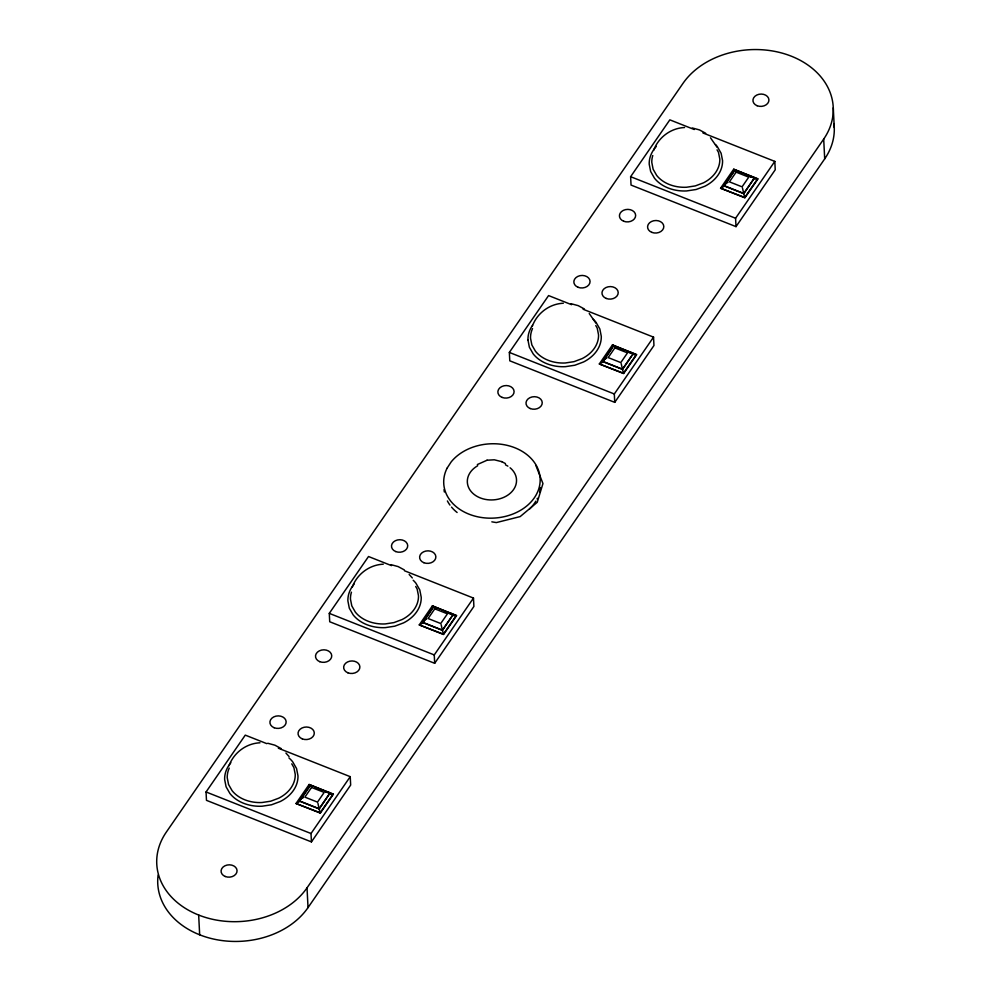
<?xml version="1.0" encoding="UTF-8"?>
<svg xmlns="http://www.w3.org/2000/svg" width="991" height="991" viewBox="0 0 991 991"><rect width="100%" height="100%" fill="white"/><g stroke="black" fill="none" stroke-linecap="round" stroke-linejoin="round"><path stroke-width="1.49" d="M613.404 346.478L613.627 345.413L614.445 346.838M735.718 171.109C734.864 168.136 734.752 172.112 733.972 169.907M296.966 803.218L299.356 801.632L300.979 798.808L303.432 797.544M537.085 498.956L537.395 498.287M229.057 765.659C233.789 752.726 246.189 743.374 260.001 742.792M352.288 587.068C357.033 574.123 369.432 564.783 383.244 564.201M532.353 326.113C537.097 313.181 549.497 303.828 563.309 303.246M653.626 150.384C658.358 137.452 670.758 128.099 684.57 127.517M301.177 798.783L310.146 784.983L311.137 786.383M612.599 347.321L602.664 362.099L600.273 363.672M741.689 173.165L734.665 170.39L723.925 186.358L721.535 187.931M325.618 792.119L328.628 792.205L329.73 793.432L319.201 808.941L320.18 812.744L332.964 794.237L309.13 784.488L296.012 803.503L320.328 813.115L333.447 794.113L309.13 784.488M448.861 613.516L451.859 613.602L452.974 614.841L442.444 630.35L443.423 634.153L456.207 615.634L432.373 605.885L419.255 624.9L443.559 634.525L456.678 615.51L432.373 605.885M750.187 176.832L753.197 176.931L754.312 178.157L743.77 193.666L744.749 197.469L757.533 178.95L733.699 169.213L720.581 188.216L744.898 197.841L758.016 178.838L733.699 169.213M278.347 748.217L350.232 776.671L350.665 785.058L311.434 841.904L206.475 800.344L206.054 791.97L245.273 735.124L266.839 743.659M404.464 570.754L473.475 598.081L473.896 606.455L434.677 663.301L329.718 621.753L329.285 613.367L368.516 556.521L391.519 565.626M583.092 309.242L653.54 337.138L653.961 345.512L614.742 402.358L509.783 360.811L509.349 352.424L548.58 295.578L571.584 304.683M702.916 132.943L774.813 161.397L775.235 169.783L736.003 226.629L631.044 185.069L630.623 176.695L669.842 119.849L694.295 129.524M599.32 363.957L612.438 344.942L636.742 354.567L623.624 373.582L599.32 363.957L623.488 373.211L636.272 354.691L612.438 344.942M300.434 799.675L310.096 786.024L309.403 785.182M612.525 347.395L602.862 361.405L622.497 369.185L633.038 353.898L631.924 352.66L628.926 352.573M734.665 170.39L724.124 185.676L743.758 193.443L754.312 178.157L744.489 174.28M325.531 791.772L329.73 793.432L319.189 808.718L299.555 800.951M444.563 611.509L452.974 614.841L442.432 630.127L422.798 622.348L433.389 606.381L434.38 607.793M311.434 841.904L311.013 833.518L350.232 776.671M434.677 663.301L434.256 654.927L473.475 598.081M614.742 402.358L614.309 393.984L653.54 337.138M736.003 226.629L735.582 218.243L774.813 161.397M158.114 875.09A80.011 61.653 -2.9 0 0 214.13 939.183A80.011 61.653 -2.9 0 0 308.028 907.607L307.024 887.849L823.694 139.099A80.011 61.653 -2.9 0 0 791.326 56.19A80.011 61.653 -2.9 0 0 682.972 83.393L166.302 832.13A80.011 61.653 -2.9 0 0 198.671 915.04L199.674 934.81M308.028 907.607L824.698 158.87A80.011 61.653 -2.9 0 0 833.951 123.59M477.34 464.544L487.077 460.22M420.209 624.615L422.6 623.042L433.34 607.421L432.646 606.591M728.013 182.27L724.706 184.276L724.124 185.887L743.77 193.666L742.482 188.005M606.74 358.011L603.445 360.006L602.862 361.628L622.509 369.395L623.488 373.211M426.675 618.954L423.38 620.948L422.798 622.571L442.444 630.35L441.156 624.677M487.027 460.22L494.311 459.799L501.842 461.682M757.533 178.95L755.377 179.061L754.312 178.157M636.272 354.691L634.104 354.803L633.038 353.898L622.509 369.395L621.221 363.734M456.207 615.634L454.039 615.745L452.974 614.841M332.964 794.237L330.808 794.336L329.73 793.432M491.833 521.836L496.367 522.579L520.164 516.596L537.221 502.326L542.957 483.571L535.846 465.361M692.313 127.975L699.485 129.92L705.679 133.265M571.051 303.704L578.211 305.649L584.417 308.994M390.987 564.647L398.147 566.592L404.353 569.936M267.743 743.25L274.916 745.195L281.11 748.539M720.581 188.216L744.749 197.469M419.255 624.9L443.423 634.153M296.012 803.503L320.18 812.744M501.607 461.571L505.472 463.577M630.623 176.695L735.582 218.243M617.616 347.791L624.627 350.566M627.427 351.681L631.639 353.341M509.349 352.424L614.309 393.984M329.285 613.367L434.256 654.927M315.708 787.882L321.319 790.112M299.555 801.162L319.201 808.941L317.913 803.28M206.054 791.97L311.013 833.518M710.485 137.786L717.088 147.275M589.224 313.515L595.826 323.016M409.159 574.458L412.318 577.951M285.916 753.061L289.075 756.542M717.05 149.827L718.475 152.304L719.813 159.105A35.081 27.03 -2.9 0 1 703.412 182.864L695.286 185.912L686.503 187.249A33.36 25.704 -2.9 0 1 656.699 175.457L653.131 169.226L651.793 162.437A35.081 27.03 -2.9 0 1 652.772 155.525M595.777 325.556L597.201 328.046L598.552 334.847A35.081 27.03 -2.9 0 1 582.151 358.606L574.012 361.653L565.242 362.991A33.36 25.704 -2.9 0 1 535.425 351.186L531.87 344.967L530.519 338.166A35.081 27.03 -2.9 0 1 532.526 328.566M415.712 586.499L417.137 588.988L418.487 595.789A35.081 27.03 -2.9 0 1 402.086 619.548L393.947 622.596L385.177 623.934A33.36 25.704 -2.9 0 1 355.36 612.128L351.805 605.91L350.455 599.109A35.081 27.03 -2.9 0 1 351.446 592.197M291.763 763.85L293.906 767.591L295.244 774.38A35.081 27.03 -2.9 0 1 278.843 798.139L270.704 801.199L261.934 802.524A33.36 25.704 -2.9 0 1 232.129 790.731L228.562 784.5L227.224 777.712A35.081 27.03 -2.9 0 1 229.231 768.112M612.711 345.648L613.07 346.367M527.943 339.913L529.38 347.234L533.232 353.948A35.973 27.723 -2.9 0 0 565.378 366.67L574.842 365.233L583.612 361.95A37.831 29.148 -2.9 0 0 601.289 336.321L599.852 328.987L596 322.286A35.973 27.723 -2.9 0 0 593.262 319.313M833.27 107.846L834.273 127.604M823.694 139.099L824.698 158.87M540.343 487.522A48.262 37.187 -2.9 0 1 539.6 492.168M535.883 501.124A48.262 37.187 -2.9 0 1 529.429 509.139M457.111 512.496A48.262 37.187 -2.9 0 1 451.524 507.095M449.976 505.113A48.262 37.187 -2.9 0 1 447.387 500.938M444.352 491.982A48.262 37.187 -2.9 0 1 444.067 489.653M510.092 467.777A24.626 18.978 -2.9 0 1 516.038 484.265L515.692 485.429A24.626 18.978 -2.9 0 1 481.155 498.25A24.626 18.978 -2.9 0 1 472.212 469.994L473.178 469.04A24.626 18.978 -2.9 0 1 477.724 465.745M505.398 464.791A24.626 18.978 -2.9 0 1 507.875 466.166M656.327 146.42A37.831 29.148 -2.9 0 0 649.204 164.172L650.653 171.505L654.494 178.219A35.973 27.723 -2.9 0 0 686.639 190.941L696.103 189.504L704.874 186.221A37.831 29.148 -2.9 0 0 722.563 160.592L721.114 153.258L717.273 146.544A35.973 27.723 -2.9 0 0 715.502 144.537M527.943 339.913A37.831 29.148 -2.9 0 1 532.477 325.395M354.072 584.157A37.831 29.148 -2.9 0 0 347.878 600.856L349.315 608.189L353.168 614.891A35.973 27.723 -2.9 0 0 385.313 627.625L394.777 626.176L403.548 622.893A37.831 29.148 -2.9 0 0 421.225 597.263L419.788 589.942L415.935 583.228A35.973 27.723 -2.9 0 0 413.197 580.255M230.829 762.748A37.831 29.148 -2.9 0 0 224.635 779.446L226.084 786.78L229.924 793.494A35.973 27.723 -2.9 0 0 262.07 806.216L271.534 804.779L280.304 801.496A37.831 29.148 -2.9 0 0 297.981 775.866L296.544 768.533L292.704 761.831A35.973 27.723 -2.9 0 0 288.926 757.917M307.024 887.849A80.011 61.653 -2.9 0 1 198.671 915.04M447.04 468.26L446.024 470.477A48.262 37.187 -2.9 0 0 443.695 482.022L443.795 484.364A48.262 37.187 -2.9 0 0 484.488 517.872A48.262 37.187 -2.9 0 0 536.812 493.654L537.84 491.437A48.262 37.187 -2.9 0 0 512.372 446.842A48.262 37.187 -2.9 0 0 451.153 461.93L447.04 468.26M311.558 787.436L304.869 797.123L317.492 802.115L324.181 792.428L311.558 787.436M434.801 608.833L428.112 618.52L440.735 623.525L447.424 613.825L434.801 608.833M614.866 347.891L608.177 357.578L620.8 362.582L627.489 352.883L614.866 347.891M736.127 172.149L729.438 181.849L742.061 186.841L748.75 177.154L736.127 172.149M225.267 876.502A8.002 6.169 -2.9 0 0 237.06 870.655A8.002 6.169 -2.9 0 0 224.87 865.824A8.002 6.169 -2.9 0 0 225.267 876.502M302.305 738.89A8.126 6.268 -2.9 0 0 314.296 732.944A8.126 6.268 -2.9 0 0 301.908 728.038A8.126 6.268 -2.9 0 0 302.305 738.89M274.16 727.741A8.126 6.268 -2.9 0 0 286.151 721.807A8.126 6.268 -2.9 0 0 273.764 716.902A8.126 6.268 -2.9 0 0 274.16 727.741M319.759 661.678A8.126 6.268 -2.9 0 0 331.737 655.732A8.126 6.268 -2.9 0 0 319.35 650.839A8.126 6.268 -2.9 0 0 319.759 661.678M423.875 562.715A8.126 6.268 -2.9 0 0 435.867 556.769A8.126 6.268 -2.9 0 0 423.479 551.863A8.126 6.268 -2.9 0 0 423.875 562.715M502.103 397.416A8.126 6.268 -2.9 0 0 514.094 391.47A8.126 6.268 -2.9 0 0 501.706 386.577A8.126 6.268 -2.9 0 0 502.103 397.416M347.903 672.815A8.126 6.268 -2.9 0 0 359.882 666.881A8.126 6.268 -2.9 0 0 347.494 661.976A8.126 6.268 -2.9 0 0 347.903 672.815M395.731 551.566A8.126 6.268 -2.9 0 0 407.71 545.632A8.126 6.268 -2.9 0 0 395.335 540.727A8.126 6.268 -2.9 0 0 395.731 551.566M530.247 408.552A8.126 6.268 -2.9 0 0 542.238 402.619A8.126 6.268 -2.9 0 0 529.851 397.713A8.126 6.268 -2.9 0 0 530.247 408.552M606.232 298.452A8.126 6.268 -2.9 0 0 618.211 292.506A8.126 6.268 -2.9 0 0 605.835 287.601A8.126 6.268 -2.9 0 0 606.232 298.452M578.087 287.303A8.126 6.268 -2.9 0 0 590.066 281.37A8.126 6.268 -2.9 0 0 577.691 276.464A8.126 6.268 -2.9 0 0 578.087 287.303M623.673 221.241A8.126 6.268 -2.9 0 0 635.652 215.295A8.126 6.268 -2.9 0 0 623.277 210.402A8.126 6.268 -2.9 0 0 623.673 221.241M651.818 232.377A8.126 6.268 -2.9 0 0 663.809 226.444A8.126 6.268 -2.9 0 0 651.421 221.538A8.126 6.268 -2.9 0 0 651.818 232.377M757.136 105.74A8.002 6.169 -2.9 0 0 768.929 99.893A8.002 6.169 -2.9 0 0 756.74 95.062A8.002 6.169 -2.9 0 0 757.136 105.74"/></g></svg>
